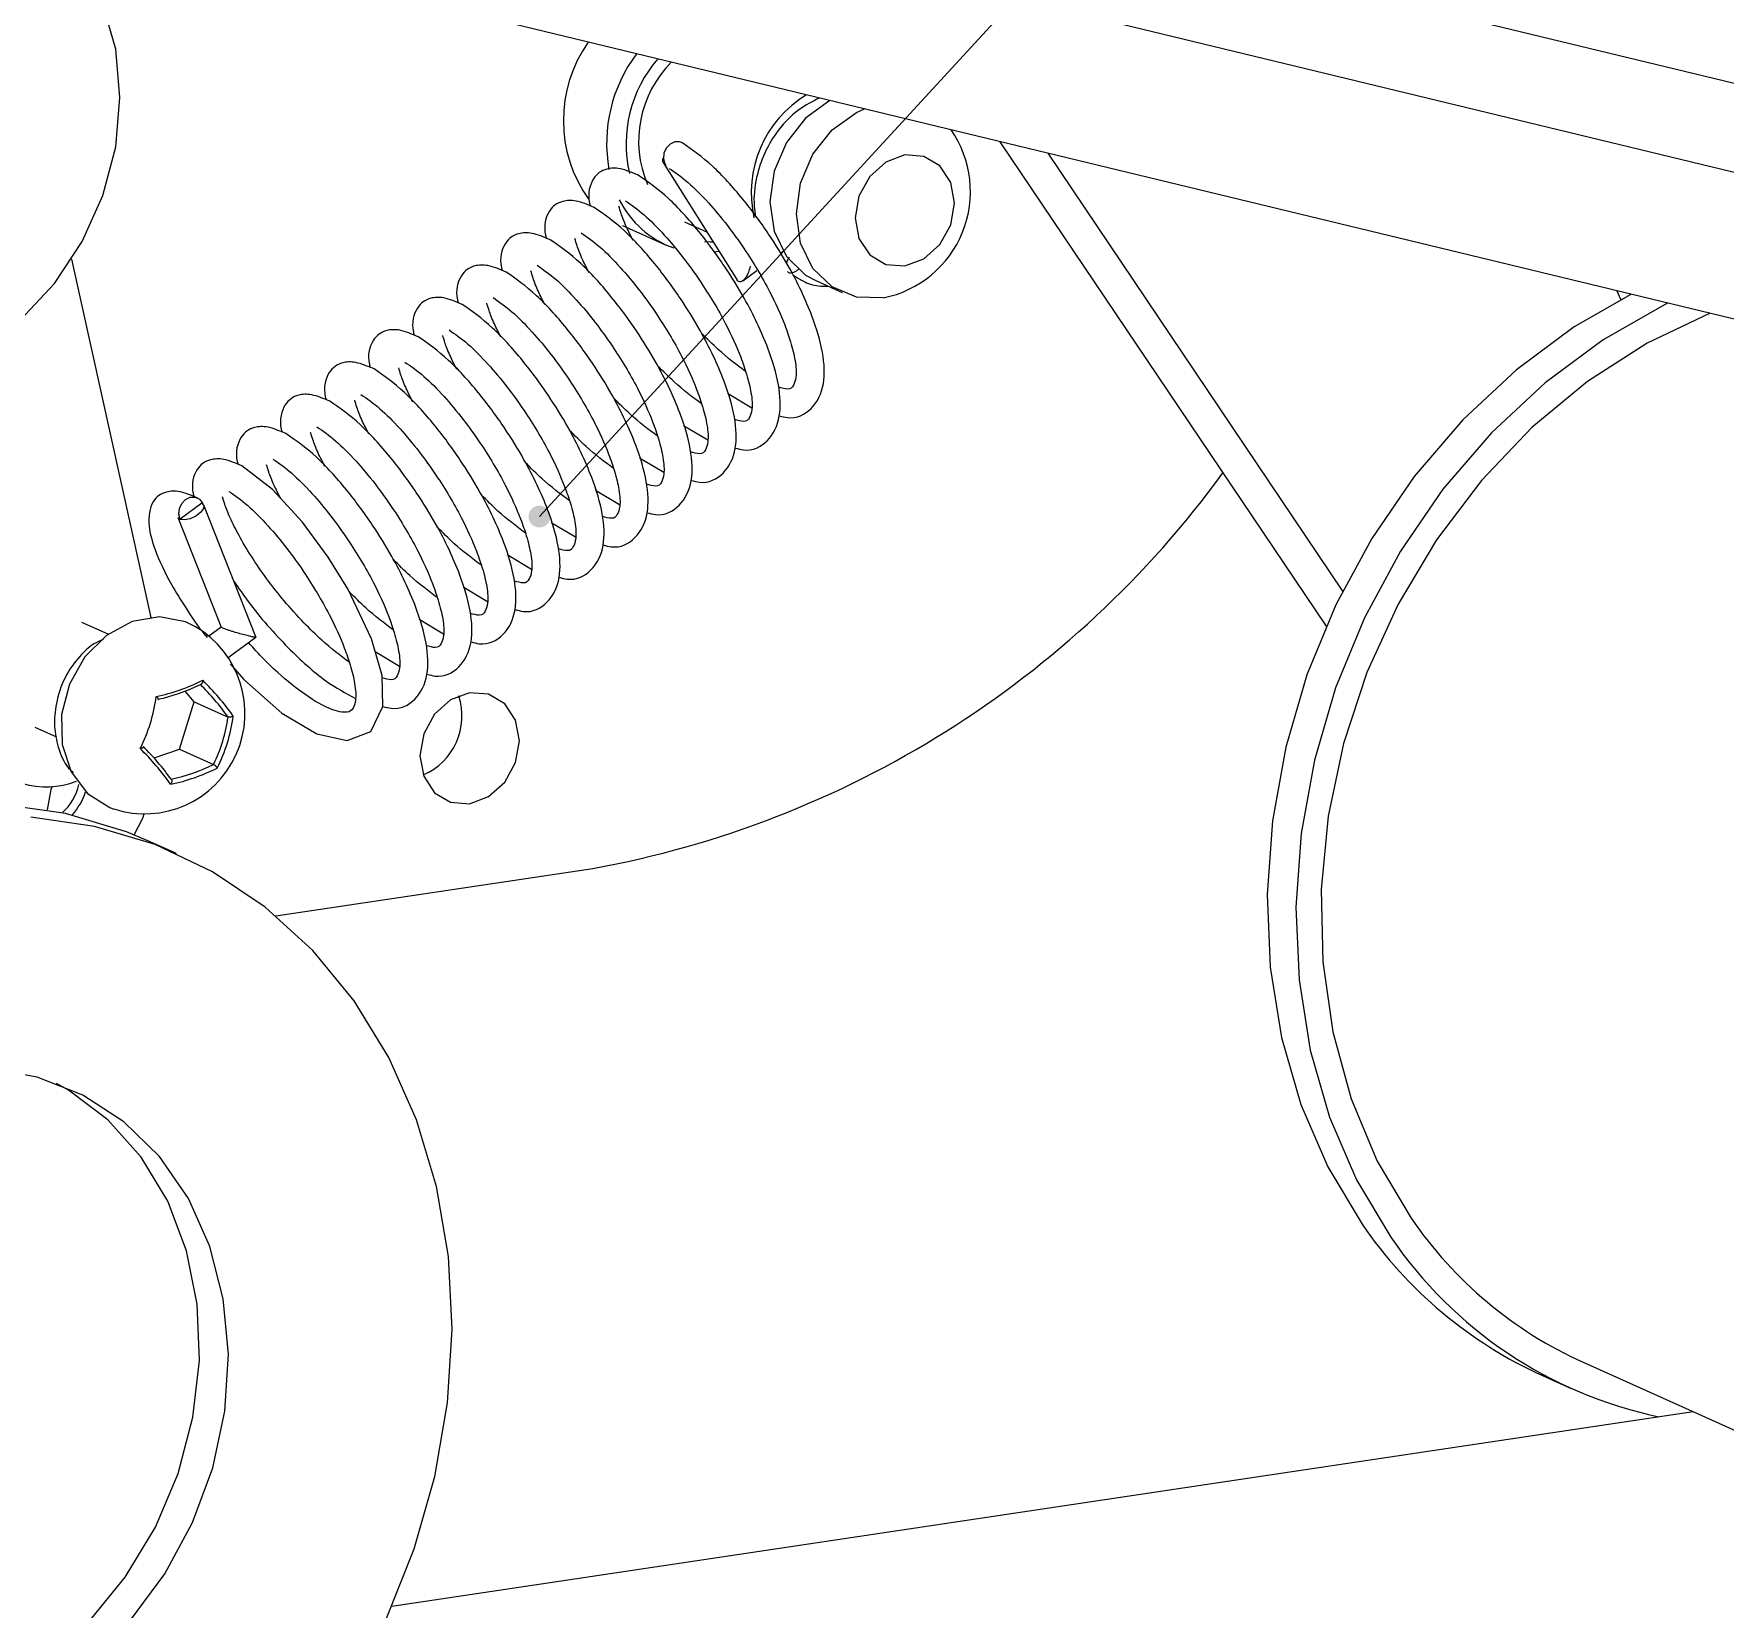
# Model space of a CAD drawing. Header units: millimetres. Extents: x 0 to 841, y 0 to 594.
# Drawn here: x 455.1 to 514.1, y 251.5 to 306.4 of the extents above; entities that cross this region are included whole.
import ezdxf

# ---------------------------------------------------------------- set-up
doc = ezdxf.new("R2010")
doc.units = ezdxf.units.MM
doc.layers.get('0').update_dxf_attribs({"lineweight": 18})
doc.layers.add('10', color=7, linetype='Continuous', lineweight=18)

# ---------------------------------------------------------------- blocks, each defined once
blk = doc.blocks.new('*X7')
at = {"layer": '10', "linetype": 'Continuous'}
h = blk.add_hatch(color=0, dxfattribs=at)
edge = h.paths.add_edge_path(flags=0)
edge.add_arc((472.742, 289.574), 0.381, 0, 360)
at = {"layer": '10', "color": 0, "linetype": 'Continuous'}
blk.add_line((472.742, 289.574), (566.638, 391.676), dxfattribs=at)

msp = doc.modelspace()

# ---------------------------------------------------------------- linework, layer by layer
at = {"color": 7, "linetype": 'Continuous', "lineweight": 15}
for p, q in [((524.454, 302.219), (401.045, 332.074)), ((539.454, 295.494), (416.045, 325.35)), ((533.581, 291.797), (420.585, 319.133)), ((477.742, 302.576), (477.721, 302.592)), ((488.787, 302.633), (500.149, 285.755)), ((477.053, 301.913), (479.618, 297.828)), ((477.111, 301.865), (477.151, 301.8)), ((490.455, 302.23), (500.722, 286.978)), ((475.634, 299.718), (477.134, 299.045)), ((477.793, 299.846), (478.569, 299.498)), ((479.002, 298.809), (478.815, 298.785)), ((481.138, 298.749), (481.228, 298.815)), ((459.22, 286.062), (456.453, 298.543)), ((479.827, 297.787), (480.323, 298.151)), ((482.368, 297.795), (483.293, 297.38)), ((510.427, 297.137), (510.292, 297.431)), ((479.294, 293.873), (480.142, 293.367)), ((477.76, 292.748), (478.607, 292.242)), ((476.225, 291.622), (477.073, 291.116)), ((460.98, 290.037), (460.231, 289.487)), ((462.865, 285.38), (461.047, 289.972)), ((474.691, 290.497), (475.538, 289.991)), ((460.148, 289.535), (460.231, 289.487)), ((460.153, 289.522), (461.658, 285.721)), ((473.156, 289.372), (474.004, 288.866)), ((471.622, 288.247), (472.469, 287.741)), ((470.087, 287.121), (470.935, 286.615)), ((457.721, 285.476), (456.802, 285.888)), ((468.553, 285.996), (469.4, 285.49)), ((461.656, 285.725), (461.224, 285.408)), ((461.894, 284.663), (462.863, 285.374)), ((467.018, 284.871), (467.866, 284.365)), ((460.71, 283.122), (460.397, 283.49)), ((460.201, 281.472), (460.71, 283.122)), ((460.71, 283.122), (461.896, 282.59)), ((455.165, 282.238), (455.914, 281.903)), ((459.316, 281.163), (460.201, 281.472)), ((460.201, 281.472), (461.387, 280.941)), ((460.103, 277.833), (459.103, 278.282)), ((463.562, 275.665), (474.599, 277.314)), ((509.104, 260.111), (519.717, 255.354)), ((507.695, 259.647), (508.695, 259.199)), ((467.603, 251.619), (512.937, 258.393))]:
    msp.add_line(p, q, dxfattribs=at)
for points in [[(450.334, 294.319), (451.854, 294.714), (453.316, 295.427), (454.664, 296.432), (455.845, 297.689), (456.814, 299.151), (457.535, 300.762), (457.978, 302.459), (458.128, 304.177), (457.978, 305.851), (457.535, 307.416), (456.814, 308.811), (455.845, 309.983), (454.664, 310.888), (454.662, 310.889)], [(482.86, 304.063), (482.018, 303.457), (481.347, 302.609), (480.917, 301.602), (480.769, 300.536), (480.917, 299.513), (481.347, 298.635), (482.018, 297.987), (482.368, 297.795)], [(484.725, 297.193), (483.788, 297.219), (482.943, 297.573), (482.272, 298.22), (481.842, 299.098), (481.694, 300.121), (481.842, 301.188), (482.272, 302.195), (482.943, 303.043), (483.788, 303.649), (484.066, 303.776)], [(477.722, 302.592), (477.624, 302.627), (477.456, 302.622), (477.294, 302.545), (477.162, 302.407), (477.081, 302.229), (477.063, 302.039), (477.111, 301.865)], [(477.111, 301.865), (477.044, 301.93), (477.046, 302.027), (477.062, 302.063)], [(485.475, 298.306), (486.137, 298.552), (486.699, 299.055), (487.075, 299.737), (487.207, 300.496), (487.075, 301.216), (486.699, 301.787), (486.137, 302.121), (485.475, 302.169), (484.812, 301.923), (484.25, 301.421), (483.874, 300.738), (483.743, 299.979), (483.874, 299.259), (484.25, 298.689), (484.812, 298.354), (485.475, 298.306)], [(478.496, 299.153), (478.708, 299.142), (478.793, 299.141)], [(510.771, 297.315), (508.801, 296.179), (506.783, 294.685), (504.914, 292.941), (503.225, 290.974), (501.742, 288.815), (500.488, 286.499), (499.483, 284.061), (498.744, 281.541), (498.28, 278.977), (498.101, 276.411), (498.209, 273.882), (498.602, 271.432), (499.273, 269.097), (500.213, 266.916), (501.406, 264.922)], [(512.051, 297.005), (511.938, 296.95), (509.801, 295.73), (507.783, 294.237), (505.914, 292.493), (504.225, 290.526), (502.742, 288.367), (501.488, 286.051), (500.483, 283.613), (499.744, 281.092), (499.28, 278.529), (499.101, 275.963), (499.209, 273.434), (499.602, 270.983), (500.273, 268.649), (501.213, 266.468), (502.406, 264.474)], [(513.512, 296.652), (513.507, 296.65), (511.333, 295.614), (509.261, 294.282), (507.326, 292.678), (505.562, 290.83), (503.998, 288.768), (502.661, 286.527), (501.575, 284.147), (500.758, 281.668), (500.223, 279.133), (499.98, 276.584), (500.034, 274.066), (500.382, 271.621), (501.02, 269.292), (501.936, 267.117), (503.115, 265.135)], [(461.967, 284.444), (462.446, 283.892), (463.768, 282.728), (464.984, 282.002), (466.039, 281.769), (466.864, 282.089), (467.291, 282.954), (467.258, 284.039), (466.891, 285.313), (466.067, 287.053), (465.382, 288.164), (464.483, 289.38), (463.438, 290.514), (462.376, 291.339)], [(460.98, 290.037), (461.05, 289.962), (461.034, 289.849), (460.934, 289.717), (460.771, 289.593), (460.574, 289.5), (460.381, 289.455), (460.23, 289.468), (460.148, 289.535)], [(460.231, 289.487), (460.183, 289.662), (460.202, 289.853), (460.284, 290.031), (460.416, 290.168), (460.579, 290.245), (460.748, 290.248), (460.896, 290.178), (461.001, 290.045), (461.013, 290.017)], [(460.76, 285.734), (460.409, 285.905), (459.503, 286.076), (458.556, 285.913), (457.662, 285.433), (456.908, 284.683), (456.367, 283.735), (456.092, 282.684), (456.112, 281.631), (456.422, 280.68), (456.994, 279.924), (457.771, 279.437), (457.914, 279.386)], [(470.311, 279.571), (470.974, 279.817), (471.536, 280.32), (471.912, 281.003), (472.044, 281.762), (471.912, 282.482), (471.536, 283.052), (470.974, 283.387), (470.311, 283.435), (469.649, 283.189), (469.087, 282.686), (468.711, 282.003), (468.579, 281.244), (468.711, 280.525), (469.087, 279.954), (469.649, 279.619), (470.311, 279.571)], [(455.764, 280.175), (455.721, 280.062), (455.59, 279.356)], [(459.103, 278.282), (458.353, 278.593), (456.235, 279.228), (454.026, 279.546)], [(454.816, 239.217), (457.031, 240.167), (459.16, 241.409), (461.168, 242.923), (463.023, 244.685), (464.697, 246.668), (466.163, 248.841), (467.398, 251.168), (468.383, 253.614), (469.101, 256.139), (469.543, 258.704), (469.699, 261.269), (469.569, 263.793), (469.155, 266.236), (468.462, 268.559), (467.501, 270.727), (466.289, 272.705), (464.844, 274.461), (463.188, 275.968), (461.348, 277.203), (459.353, 278.145), (457.235, 278.78), (455.026, 279.098)], [(458.625, 278.486), (458.921, 279.062), (458.97, 279.219)], [(453.85, 247.725), (455.527, 248.579), (457.09, 249.723), (458.491, 251.124), (459.693, 252.743), (460.658, 254.532), (461.361, 256.44), (461.78, 258.412), (461.904, 260.391), (461.729, 262.322), (461.261, 264.147), (460.511, 265.814), (459.503, 267.276), (458.265, 268.491), (456.833, 269.423), (455.248, 270.045), (453.555, 270.341)], [(450.513, 247.528), (452.269, 247.957), (453.975, 248.707), (455.581, 249.757), (457.042, 251.076), (458.314, 252.627), (459.362, 254.364), (460.156, 256.238), (460.672, 258.195), (460.896, 260.179), (460.821, 262.132), (460.45, 263.998), (459.793, 265.724), (458.869, 267.26), (457.704, 268.562), (456.333, 269.592), (455.915, 269.829)]]:
    msp.add_lwpolyline(points, dxfattribs=at)
for centre, radius, start, end in [((478.303, 303.373), 4.727, 144.71315, 215.63223), ((480.256, 302.579), 5.172, 142.93743, 190.17631), ((480.282, 302.558), 4.52, 139.09302, 193.23541), ((480.091, 302.652), 3.892, 135.02701, 202.79047), ((484.106, 300.854), 3.984, 121.11699, 192.64093), ((483.986, 300.894), 3.774, 281.2893, 34.73622), ((478.523, 302.086), 3.34, 206.19136, 250.72252), ((468.37, 311.62), 34.866, 280.2916, 323.9357), ((458.984, 282.719), 3.5, 252.20418, 59.5036), ((458.075, 289.677), 6.506, 281.66288, 296.83089), ((458.116, 289.409), 6.343, 282.16503, 296.3284), ((454.449, 277.219), 9.182, 35.80126, 45.11268), ((454.407, 277.163), 9.414, 35.46963, 45.44366), ((453.905, 284.007), 5.53, 332.97405, 352.71479), ((467.808, 282.626), 2.236, 293.33297, 18.37444), ((456.562, 283.333), 5.385, 333.62008, 352.06896), ((456.589, 283.327), 5.529, 332.97328, 352.71556), ((455.556, 283.093), 2.932, 216.53646, 291.18514), ((452.229, 274.788), 9.41, 35.467, 45.44563), ((452.464, 275.054), 9.181, 35.80074, 45.11319), ((458.578, 286.622), 6.508, 281.66577, 296.8289), ((458.574, 286.625), 6.342, 282.16405, 296.32938), ((454.815, 280.686), 1.936, 312.27531, 346.81848), ((454.694, 280.739), 2.361, 318.53828, 341.35608), ((514, 273.55), 15.266, 214.41202, 245.60448), ((515.101, 273.343), 14.527, 214.39908, 245.61736), ((514.857, 272.95), 15.062, 214.24494, 258.05802)]:
    msp.add_arc(centre, radius, start, end, dxfattribs=at)
for points, knots in [([(482.497, 304.155), (482.254, 304.031), (481.676, 303.735), (481.027, 303.037), (480.547, 302.209), (480.268, 301.351), (480.188, 300.58), (480.255, 300.134), (480.274, 300.008)], [0, 0, 0, 0, 1122.051921, 2666.69223, 3665.879835, 4825.143482, 6141.155308, 6660.583621, 6660.583621, 6660.583621, 6660.583621]), ([(481.101, 293.084), (481.197, 293.058), (481.641, 292.939), (482.29, 293.285), (482.71, 294.121), (482.654, 295.278), (482.253, 296.637), (481.561, 298.1), (480.697, 299.497), (479.793, 300.718), (478.713, 301.901), (478.077, 302.343), (477.742, 302.576)], [0, 0, 0, 0, 314.826829, 1461.542993, 2659.554091, 3754.008831, 4869.526308, 6246.082593, 7127.640956, 8170.095468, 9356.904654, 10682.719611, 10682.719611, 10682.719611, 10682.719611]), ([(476.187, 301.467), (475.967, 301.56), (475.548, 301.736), (474.985, 301.695), (474.571, 301.39), (474.403, 300.808), (474.507, 300.425), (474.517, 300.389)], [0, 0, 0, 0, 1099.580206, 2089.287, 3655.85048, 5469.639274, 5658.14562, 5658.14562, 5658.14562, 5658.14562]), ([(479.567, 291.959), (479.663, 291.933), (480.107, 291.814), (480.756, 292.159), (481.175, 292.996), (481.119, 294.153), (480.719, 295.512), (480.027, 296.974), (479.162, 298.371), (478.258, 299.593), (477.171, 300.783), (476.529, 301.229), (476.187, 301.467)], [0, 0, 0, 0, 313.047053, 1453.276581, 2644.521971, 3732.789549, 4842.000792, 6210.775141, 7087.349886, 8123.911203, 9304.011129, 10647.914051, 10647.914051, 10647.914051, 10647.914051]), ([(477.265, 301.702), (477.477, 301.558), (477.882, 301.281), (478.599, 300.556), (479.273, 299.755), (480.021, 298.715), (480.747, 297.509), (481.252, 296.388), (481.524, 295.584), (481.679, 294.95), (481.707, 294.433), (481.587, 294.104), (481.465, 293.973), (481.188, 294.047), (481.071, 294.078)], [0, 0, 0, 0, 1229.894614, 2362.619621, 3376.676832, 4295.652574, 5845.173378, 7097.011555, 7807.978008, 8735.670745, 9849.014698, 10716.481275, 11827.361289, 12643.121993, 12643.121993, 12643.121993, 12643.121993]), ([(474.652, 300.341), (474.432, 300.434), (474.014, 300.611), (473.451, 300.569), (473.036, 300.265), (472.868, 299.683), (472.973, 299.3), (472.983, 299.264)], [0, 0, 0, 0, 1095.962959, 2082.417742, 3643.820322, 5451.642365, 5639.541354, 5639.541354, 5639.541354, 5639.541354]), ([(475.731, 300.577), (475.942, 300.433), (476.348, 300.156), (477.064, 299.431), (477.738, 298.629), (478.486, 297.59), (479.212, 296.384), (479.717, 295.262), (479.99, 294.459), (480.144, 293.824), (480.172, 293.308), (480.053, 292.979), (479.93, 292.847), (479.654, 292.921), (479.536, 292.953)], [0, 0, 0, 0, 1225.863249, 2354.877137, 3365.612019, 4281.576943, 5826.032397, 7073.757077, 7782.4059, 8707.059261, 9816.755593, 10681.373082, 11788.618369, 12601.704109, 12601.704109, 12601.704109, 12601.704109]), ([(478.032, 290.833), (478.128, 290.808), (478.572, 290.689), (479.221, 291.034), (479.641, 291.87), (479.585, 293.027), (479.184, 294.387), (478.492, 295.849), (477.628, 297.246), (476.723, 298.468), (475.636, 299.658), (474.994, 300.104), (474.652, 300.341)], [0, 0, 0, 0, 312.022992, 1448.529188, 2635.880461, 3720.582191, 4826.167482, 6190.476447, 7064.185716, 8097.358571, 9273.600814, 10613.110591, 10613.110591, 10613.110591, 10613.110591]), ([(476.005, 299.201), (475.924, 299.357), (475.743, 299.709), (475.589, 300.115), (475.536, 300.304), (475.513, 300.383)], [0, 0, 0, 0, 1166.169369, 2620.601839, 3662.298214, 3662.298214, 3662.298214, 3662.298214]), ([(473.118, 299.216), (472.898, 299.309), (472.479, 299.486), (471.916, 299.444), (471.502, 299.139), (471.334, 298.558), (471.438, 298.175), (471.448, 298.138)], [0, 0, 0, 0, 1092.348592, 2075.550221, 3631.810915, 5433.67108, 5620.937687, 5620.937687, 5620.937687, 5620.937687]), ([(474.196, 299.452), (474.408, 299.308), (474.813, 299.03), (475.53, 298.306), (476.204, 297.504), (476.952, 296.465), (477.678, 295.258), (478.183, 294.137), (478.455, 293.334), (478.61, 292.699), (478.638, 292.182), (478.518, 291.853), (478.396, 291.722), (478.119, 291.796), (478.002, 291.828)], [0, 0, 0, 0, 1221.836413, 2347.134831, 3354.547996, 4267.502659, 5806.882356, 7050.506468, 7756.826361, 8678.440906, 9784.490291, 10646.273274, 11749.874864, 12560.288449, 12560.288449, 12560.288449, 12560.288449]), ([(476.498, 289.708), (476.594, 289.682), (477.038, 289.563), (477.687, 289.909), (478.106, 290.745), (478.05, 291.902), (477.65, 293.261), (476.958, 294.724), (476.093, 296.121), (475.189, 297.343), (474.102, 298.533), (473.46, 298.979), (473.118, 299.216)], [0, 0, 0, 0, 311.000709, 1443.780725, 2627.232282, 3708.386011, 4810.346499, 6170.173367, 7041.018069, 8070.803534, 9243.189378, 10578.309433, 10578.309433, 10578.309433, 10578.309433]), ([(474.471, 298.075), (474.39, 298.232), (474.209, 298.584), (474.055, 298.99), (474.001, 299.179), (473.979, 299.258)], [0, 0, 0, 0, 1162.348014, 2611.996112, 3650.294563, 3650.294563, 3650.294563, 3650.294563]), ([(471.583, 298.091), (471.363, 298.184), (470.945, 298.36), (470.382, 298.319), (469.967, 298.014), (469.799, 297.432), (469.904, 297.049), (469.913, 297.013)], [0, 0, 0, 0, 1088.734174, 2068.678697, 3619.789851, 5415.687808, 5602.334766, 5602.334766, 5602.334766, 5602.334766]), ([(472.662, 298.327), (472.873, 298.182), (473.279, 297.905), (473.995, 297.181), (474.669, 296.379), (475.417, 295.339), (476.143, 294.133), (476.648, 293.012), (476.921, 292.209), (477.075, 291.574), (477.103, 291.057), (476.984, 290.728), (476.861, 290.597), (476.585, 290.671), (476.467, 290.702)], [0, 0, 0, 0, 1217.808148, 2339.401643, 3343.493474, 4253.437974, 5787.731423, 7027.267489, 7731.247106, 8649.823186, 9752.226043, 10611.16782, 11711.130953, 12518.874982, 12518.874982, 12518.874982, 12518.874982]), ([(480.088, 298.302), (480.068, 298.228), (480.028, 298.081), (479.948, 297.922), (479.873, 297.825), (479.811, 297.772), (479.748, 297.747), (479.688, 297.756), (479.644, 297.786), (479.626, 297.82), (479.62, 297.83)], [0, 0, 0, 0, 1855.071408, 3707.939923, 4689.176968, 5565.442613, 6510.28116, 7404.417562, 8303.048834, 8669.956344, 8669.956344, 8669.956344, 8669.956344]), ([(481.447, 298.611), (481.445, 298.609), (481.408, 298.563), (481.37, 298.488), (481.355, 298.424), (481.35, 298.406)], [0, 0, 0, 0, 118.948801, 2702.230775, 3702.944252, 3702.944252, 3702.944252, 3702.944252]), ([(481.39, 298.106), (481.399, 298.096), (481.429, 298.067), (481.506, 298.061), (481.606, 298.084), (481.703, 298.132), (481.76, 298.184), (481.787, 298.208)], [0, 0, 0, 0, 681.521116, 2135.633089, 3484.616511, 4709.748311, 5729.622248, 5729.622248, 5729.622248, 5729.622248]), ([(474.963, 288.583), (475.059, 288.557), (475.503, 288.438), (476.152, 288.784), (476.572, 289.62), (476.516, 290.777), (476.115, 292.136), (475.423, 293.599), (474.559, 294.996), (473.654, 296.217), (472.567, 297.408), (471.925, 297.853), (471.583, 298.091)], [0, 0, 0, 0, 309.977596, 1439.027062, 2618.592174, 3696.189181, 4794.524616, 6149.877751, 7017.857708, 8044.25544, 9212.784431, 10543.510239, 10543.510239, 10543.510239, 10543.510239]), ([(472.936, 296.95), (472.855, 297.107), (472.674, 297.459), (472.52, 297.865), (472.467, 298.054), (472.444, 298.132)], [0, 0, 0, 0, 1158.540249, 2603.413095, 3638.291312, 3638.291312, 3638.291312, 3638.291312]), ([(481.572, 297.99), (481.687, 297.917), (481.962, 297.742), (482.379, 297.594), (482.683, 297.602), (482.792, 297.605)], [0, 0, 0, 0, 1164.740288, 2788.544867, 3704.44751, 3704.44751, 3704.44751, 3704.44751]), ([(470.049, 296.966), (469.829, 297.058), (469.41, 297.235), (468.847, 297.194), (468.433, 296.889), (468.265, 296.307), (468.369, 295.924), (468.379, 295.888)], [0, 0, 0, 0, 1085.117318, 2061.810186, 3607.761157, 5397.693137, 5583.73258, 5583.73258, 5583.73258, 5583.73258]), ([(471.127, 297.201), (471.339, 297.057), (471.744, 296.78), (472.461, 296.055), (473.135, 295.254), (473.883, 294.214), (474.609, 293.008), (475.114, 291.887), (475.386, 291.083), (475.541, 290.449), (475.569, 289.932), (475.449, 289.603), (475.327, 289.471), (475.05, 289.546), (474.933, 289.577)], [0, 0, 0, 0, 1213.777458, 2331.660399, 3332.430537, 4239.364718, 5768.59354, 7004.016904, 7705.679334, 8621.216364, 9719.972202, 10576.065428, 11672.394384, 12477.463912, 12477.463912, 12477.463912, 12477.463912]), ([(473.429, 287.458), (473.524, 287.432), (473.969, 287.313), (474.618, 287.658), (475.037, 288.494), (474.981, 289.651), (474.581, 291.011), (473.889, 292.473), (473.024, 293.87), (472.12, 295.092), (471.033, 296.282), (470.391, 296.728), (470.049, 296.966)], [0, 0, 0, 0, 308.95377, 1434.280561, 2609.952356, 3683.984164, 4778.694315, 6129.582802, 6994.697811, 8017.707704, 9182.379693, 10508.713171, 10508.713171, 10508.713171, 10508.713171]), ([(471.402, 295.825), (471.321, 295.982), (471.14, 296.334), (470.986, 296.74), (470.932, 296.928), (470.91, 297.007)], [0, 0, 0, 0, 1154.703107, 2594.834992, 3626.288584, 3626.288584, 3626.288584, 3626.288584]), ([(468.514, 295.84), (468.294, 295.933), (467.876, 296.11), (467.313, 296.068), (466.898, 295.763), (466.73, 295.182), (466.835, 294.799), (466.844, 294.763)], [0, 0, 0, 0, 1081.503403, 2054.943439, 3595.753029, 5379.723653, 5565.131008, 5565.131008, 5565.131008, 5565.131008]), ([(471.894, 286.332), (471.99, 286.307), (472.434, 286.187), (473.083, 286.533), (473.503, 287.369), (473.447, 288.526), (473.046, 289.886), (472.354, 291.348), (471.49, 292.745), (470.585, 293.967), (469.498, 295.157), (468.856, 295.603), (468.514, 295.84)], [0, 0, 0, 0, 307.93167, 1429.532969, 2601.305836, 3671.790219, 4762.876238, 6109.283607, 6971.534578, 7991.157662, 9151.973918, 10473.918475, 10473.918475, 10473.918475, 10473.918475]), ([(469.867, 294.7), (469.786, 294.856), (469.605, 295.208), (469.451, 295.614), (469.398, 295.803), (469.375, 295.882)], [0, 0, 0, 0, 1150.882191, 2586.229631, 3614.286318, 3614.286318, 3614.286318, 3614.286318]), ([(469.593, 296.076), (469.804, 295.932), (470.21, 295.654), (470.926, 294.93), (471.6, 294.128), (472.348, 293.089), (473.074, 291.883), (473.579, 290.761), (473.852, 289.958), (474.006, 289.323), (474.034, 288.807), (473.915, 288.477), (473.792, 288.346), (473.516, 288.42), (473.398, 288.452)], [0, 0, 0, 0, 1209.751277, 2323.919461, 3321.368342, 4225.292822, 5749.44673, 6980.770205, 7680.10409, 8592.60281, 9687.712304, 10540.971284, 11633.657195, 12436.055142, 12436.055142, 12436.055142, 12436.055142]), ([(479.926, 294.627), (479.61, 294.863), (479.105, 295.24), (478.582, 295.766), (478.387, 295.963)], [0, 0, 0, 0, 1628.378303, 2605.821756, 2605.821756, 2605.821756, 2605.821756]), ([(466.98, 294.715), (466.76, 294.808), (466.341, 294.985), (465.778, 294.943), (465.364, 294.638), (465.196, 294.057), (465.3, 293.673), (465.31, 293.637)], [0, 0, 0, 0, 1077.88933, 2048.072679, 3583.733321, 5361.742452, 5546.530209, 5546.530209, 5546.530209, 5546.530209]), ([(470.36, 285.207), (470.455, 285.181), (470.9, 285.062), (471.549, 285.408), (471.968, 286.244), (471.912, 287.401), (471.512, 288.76), (470.82, 290.223), (469.955, 291.62), (469.051, 292.842), (467.964, 294.032), (467.322, 294.478), (466.98, 294.715)], [0, 0, 0, 0, 306.907257, 1424.782393, 2592.669129, 3659.597267, 4747.058452, 6088.992792, 6948.379259, 7964.614973, 9121.574794, 10439.125604, 10439.125604, 10439.125604, 10439.125604]), ([(468.332, 293.574), (468.252, 293.731), (468.071, 294.083), (467.917, 294.489), (467.863, 294.678), (467.841, 294.757)], [0, 0, 0, 0, 1147.074524, 2577.647554, 3602.284463, 3602.284463, 3602.284463, 3602.284463]), ([(468.058, 294.951), (468.27, 294.807), (468.675, 294.529), (469.392, 293.805), (470.066, 293.003), (470.814, 291.964), (471.54, 290.757), (472.045, 289.636), (472.317, 288.833), (472.472, 288.198), (472.5, 287.681), (472.38, 287.352), (472.258, 287.221), (471.981, 287.295), (471.864, 287.327)], [0, 0, 0, 0, 1205.723681, 2316.187456, 3310.315578, 4211.230615, 5730.299075, 6957.535067, 7654.529091, 8563.989938, 9655.453512, 10505.871758, 11594.919817, 12394.64863, 12394.64863, 12394.64863, 12394.64863]), ([(478.391, 293.502), (478.075, 293.737), (477.57, 294.115), (477.048, 294.641), (476.852, 294.838)], [0, 0, 0, 0, 1623.061521, 2597.313545, 2597.313545, 2597.313545, 2597.313545]), ([(465.445, 293.59), (465.225, 293.683), (464.807, 293.859), (464.244, 293.818), (463.829, 293.513), (463.661, 292.931), (463.766, 292.548), (463.775, 292.512)], [0, 0, 0, 0, 1074.272922, 2041.204961, 3571.706078, 5343.74985, 5527.930165, 5527.930165, 5527.930165, 5527.930165]), ([(468.825, 284.082), (468.921, 284.056), (469.365, 283.937), (470.014, 284.283), (470.434, 285.119), (470.378, 286.276), (469.977, 287.635), (469.285, 289.098), (468.421, 290.495), (467.516, 291.716), (466.429, 292.907), (465.787, 293.352), (465.445, 293.59)], [0, 0, 0, 0, 305.885722, 1420.030941, 2584.031733, 3647.403689, 4731.231463, 6068.701917, 6925.22394, 7938.072451, 9091.176036, 10404.335324, 10404.335324, 10404.335324, 10404.335324]), ([(466.798, 292.449), (466.717, 292.606), (466.536, 292.958), (466.382, 293.364), (466.329, 293.553), (466.306, 293.631)], [0, 0, 0, 0, 1143.237982, 2569.071027, 3590.283145, 3590.283145, 3590.283145, 3590.283145]), ([(466.524, 293.826), (466.735, 293.681), (467.141, 293.404), (467.857, 292.68), (468.531, 291.878), (469.279, 290.838), (470.005, 289.632), (470.51, 288.511), (470.783, 287.707), (470.937, 287.073), (470.965, 286.556), (470.846, 286.227), (470.723, 286.096), (470.446, 286.17), (470.329, 286.201)], [0, 0, 0, 0, 1201.693711, 2308.447618, 3299.254529, 4197.159779, 5711.164357, 6934.288494, 7628.965443, 8535.387937, 9623.20504, 10470.775366, 11556.189828, 12353.24459, 12353.24459, 12353.24459, 12353.24459]), ([(476.857, 292.376), (476.541, 292.612), (476.036, 292.99), (475.513, 293.515), (475.318, 293.713)], [0, 0, 0, 0, 1617.745051, 2588.805832, 2588.805832, 2588.805832, 2588.805832]), ([(463.911, 292.464), (463.691, 292.557), (463.272, 292.734), (462.709, 292.692), (462.295, 292.388), (462.127, 291.806), (462.231, 291.423), (462.241, 291.387)], [0, 0, 0, 0, 1070.659432, 2034.339007, 3559.699283, 5325.78244, 5509.330758, 5509.330758, 5509.330758, 5509.330758]), ([(467.291, 282.957), (467.386, 282.931), (467.831, 282.812), (468.48, 283.157), (468.899, 283.993), (468.843, 285.15), (468.443, 286.51), (467.751, 287.972), (466.886, 289.369), (465.982, 290.591), (464.895, 291.781), (464.253, 292.227), (463.911, 292.464)], [0, 0, 0, 0, 304.863102, 1415.283561, 2575.386218, 3635.203147, 4715.416289, 6048.406527, 6902.065052, 7911.527454, 9060.776036, 10369.547237, 10369.547237, 10369.547237, 10369.547237]), ([(465.263, 291.324), (465.183, 291.48), (465.002, 291.832), (464.848, 292.239), (464.794, 292.427), (464.772, 292.506)], [0, 0, 0, 0, 1139.417517, 2560.466858, 3578.282303, 3578.282303, 3578.282303, 3578.282303]), ([(464.989, 292.7), (465.201, 292.556), (465.606, 292.279), (466.323, 291.554), (466.997, 290.753), (467.745, 289.713), (468.471, 288.507), (468.976, 287.386), (469.248, 286.582), (469.403, 285.948), (469.431, 285.431), (469.311, 285.102), (469.189, 284.97), (468.912, 285.045), (468.795, 285.076)], [0, 0, 0, 0, 1197.668217, 2300.708029, 3288.194337, 4183.090371, 5692.020948, 6911.045898, 7603.394723, 8506.779429, 9590.950835, 10435.687489, 11517.454885, 12311.842914, 12311.842914, 12311.842914, 12311.842914]), ([(475.322, 291.251), (475.006, 291.487), (474.501, 291.864), (473.979, 292.39), (473.783, 292.587)], [0, 0, 0, 0, 1612.428887, 2580.29861, 2580.29861, 2580.29861, 2580.29861]), ([(462.376, 291.339), (462.156, 291.432), (461.738, 291.609), (461.175, 291.567), (460.76, 291.262), (460.592, 290.681), (460.697, 290.298), (460.706, 290.262)], [0, 0, 0, 0, 1067.045776, 2027.46908, 3547.681006, 5307.803334, 5490.732145, 5490.732145, 5490.732145, 5490.732145]), ([(463.729, 290.199), (463.648, 290.355), (463.467, 290.707), (463.313, 291.113), (463.26, 291.302), (463.237, 291.381)], [0, 0, 0, 0, 1135.610331, 2551.885775, 3566.281885, 3566.281885, 3566.281885, 3566.281885]), ([(463.455, 291.575), (463.666, 291.431), (464.072, 291.153), (464.788, 290.429), (465.462, 289.627), (466.21, 288.588), (466.936, 287.381), (467.441, 286.26), (467.714, 285.457), (467.868, 284.822), (467.896, 284.305), (467.777, 283.976), (467.654, 283.845), (467.377, 283.919), (467.26, 283.951)], [0, 0, 0, 0, 1193.640845, 2292.976411, 3277.142211, 4169.028938, 5672.87446, 6887.812035, 7577.82132, 8478.168249, 9558.693934, 10400.596855, 11478.731311, 12270.443568, 12270.443568, 12270.443568, 12270.443568]), ([(473.788, 290.126), (473.472, 290.362), (472.966, 290.739), (472.444, 291.265), (472.249, 291.462)], [0, 0, 0, 0, 1607.113024, 2571.79187, 2571.79187, 2571.79187, 2571.79187]), ([(460.842, 290.214), (460.621, 290.307), (460.203, 290.484), (459.643, 290.441), (459.207, 290.144), (459.072, 289.318), (459.349, 288.352), (459.803, 287.372), (460.43, 286.373), (460.849, 285.727), (461.132, 285.405), (461.166, 285.365)], [0, 0, 0, 0, 905.120755, 1719.802211, 3009.314663, 4502.337068, 5730.195404, 7221.637068, 8180.042363, 9183.077706, 9323.413443, 9323.413443, 9323.413443, 9323.413443]), ([(466.115, 284.499), (465.8, 284.737), (465.282, 285.128), (464.506, 285.893), (463.848, 286.623), (463.227, 287.415), (462.693, 288.191), (462.264, 288.91), (461.958, 289.53), (461.778, 289.989), (461.725, 290.177), (461.703, 290.256)], [0, 0, 0, 0, 1539.345722, 2528.639626, 3639.070151, 4725.840779, 5786.852521, 6827.243738, 7816.822818, 8726.728177, 9378.421853, 9378.421853, 9378.421853, 9378.421853]), ([(461.92, 290.45), (462.132, 290.305), (462.537, 290.028), (463.254, 289.304), (463.928, 288.502), (464.676, 287.463), (465.402, 286.256), (465.907, 285.135), (466.179, 284.332), (466.334, 283.697), (466.36, 283.182), (466.248, 282.845), (466.054, 282.718), (465.526, 282.804), (464.651, 283.285), (463.75, 284.008), (463.07, 284.662), (462.738, 285.039), (462.609, 285.187)], [0, 0, 0, 0, 1137.605276, 2185.334059, 3123.299476, 3973.317934, 5406.578007, 6564.470766, 7222.099373, 8080.180764, 9109.974255, 9912.355213, 10939.878142, 12372.370392, 13645.442866, 14849.471114, 15608.236723, 16096.790131, 16096.790131, 16096.790131, 16096.790131]), ([(472.253, 289), (471.937, 289.236), (471.432, 289.614), (470.91, 290.14), (470.714, 290.337)], [0, 0, 0, 0, 1601.797533, 2563.285642, 2563.285642, 2563.285642, 2563.285642]), ([(470.719, 287.875), (470.403, 288.111), (469.897, 288.489), (469.375, 289.014), (469.18, 289.211)], [0, 0, 0, 0, 1596.482306, 2554.77992, 2554.77992, 2554.77992, 2554.77992]), ([(469.184, 286.75), (468.868, 286.986), (468.363, 287.363), (467.841, 287.889), (467.645, 288.086)], [0, 0, 0, 0, 1591.167366, 2546.274697, 2546.274697, 2546.274697, 2546.274697]), ([(462.101, 287.31), (462.263, 287.076), (462.81, 286.283), (463.925, 285.023), (465.235, 283.829), (465.992, 283.422), (466.331, 283.24)], [0, 0, 0, 0, 611.926721, 2071.894575, 3390.32411, 4459.355252, 4459.355252, 4459.355252, 4459.355252]), ([(467.65, 285.625), (467.334, 285.861), (466.828, 286.238), (466.306, 286.764), (466.111, 286.961)], [0, 0, 0, 0, 1585.855168, 2537.769987, 2537.769987, 2537.769987, 2537.769987]), ([(457.538, 285.293), (457.429, 285.246), (457.124, 285.113), (456.66, 284.66), (456.168, 283.969), (455.887, 283.108), (455.814, 282.272), (455.963, 281.504), (456.192, 280.932), (456.445, 280.703), (456.502, 280.652)], [0, 0, 0, 0, 551.520014, 1537.527626, 2860.879501, 4260.217405, 5444.843568, 6566.280276, 7855.407206, 8227.705094, 8227.705094, 8227.705094, 8227.705094]), ([(462.512, 285.438), (462.446, 285.456), (462.314, 285.49), (462.125, 285.546), (461.977, 285.592), (461.871, 285.628), (461.779, 285.662), (461.707, 285.691), (461.666, 285.712), (461.662, 285.719), (461.66, 285.721)], [0, 0, 0, 0, 1716.24568, 3430.389902, 4338.145866, 5148.806348, 6022.930467, 6850.151528, 7681.532036, 8343.493537, 8343.493537, 8343.493537, 8343.493537]), ([(462.863, 285.379), (462.864, 285.378), (462.87, 285.373), (462.852, 285.371), (462.802, 285.374), (462.692, 285.394), (462.572, 285.424), (462.512, 285.438)], [0, 0, 0, 0, 226.159935, 1056.363923, 1985.823219, 3743.99432, 5505.760337, 5505.760337, 5505.760337, 5505.760337]), ([(461.012, 283.871), (461.012, 283.871), (461.012, 283.859), (461.011, 283.835), (461.004, 283.8), (460.992, 283.769), (460.978, 283.745), (460.962, 283.729), (460.944, 283.72), (460.934, 283.723), (460.929, 283.725)], [0, 0, 0, 0, 78.383937, 1405.70112, 2818.322742, 4033.302562, 5116.448807, 6160.676213, 7244.833085, 8326.363332, 8326.363332, 8326.363332, 8326.363332]), ([(459.452, 283.209), (459.457, 283.207), (459.466, 283.204), (459.47, 283.208), (459.468, 283.218), (459.458, 283.233), (459.442, 283.254), (459.419, 283.279), (459.4, 283.296), (459.391, 283.305), (459.391, 283.305)], [0, 0, 0, 0, 1078.1355, 2158.801298, 3199.7263, 4279.606712, 5490.588276, 6898.614832, 8222.012625, 8300.117582, 8300.117582, 8300.117582, 8300.117582]), ([(462.074, 282.626), (462.074, 282.626), (462.068, 282.621), (462.054, 282.612), (462.027, 282.6), (461.996, 282.591), (461.967, 282.585), (461.938, 282.583), (461.913, 282.585), (461.902, 282.588), (461.896, 282.59)], [0, 0, 0, 0, 78.519311, 1407.97204, 2822.85679, 4039.841729, 5125.019991, 6170.653058, 7256.537667, 8339.833765, 8339.833765, 8339.833765, 8339.833765]), ([(458.943, 281.559), (458.947, 281.557), (458.956, 281.552), (458.956, 281.542), (458.947, 281.531), (458.929, 281.52), (458.903, 281.509), (458.87, 281.5), (458.845, 281.496), (458.832, 281.494), (458.831, 281.494)], [0, 0, 0, 0, 1076.375005, 2155.321983, 3194.420065, 4272.455274, 5481.698775, 6887.543939, 8208.679399, 8286.532156, 8286.532156, 8286.532156, 8286.532156]), ([(461.515, 280.815), (461.515, 280.815), (461.512, 280.82), (461.505, 280.833), (461.488, 280.855), (461.467, 280.877), (461.446, 280.898), (461.424, 280.917), (461.403, 280.932), (461.392, 280.938), (461.387, 280.941)], [0, 0, 0, 0, 77.994013, 1405.957133, 2818.012343, 4033.662461, 5116.565201, 6160.778113, 7244.857348, 8326.398292, 8326.398292, 8326.398292, 8326.398292]), ([(459.91, 280.425), (459.915, 280.422), (459.924, 280.416), (459.933, 280.396), (459.936, 280.371), (459.934, 280.342), (459.926, 280.309), (459.913, 280.277), (459.9, 280.258), (459.894, 280.249), (459.893, 280.248)], [0, 0, 0, 0, 1078.076209, 2158.686894, 3199.109852, 4279.189992, 5489.678471, 6898.181724, 8221.16802, 8299.29557, 8299.29557, 8299.29557, 8299.29557])]:
    msp.add_open_spline(points, degree=3, knots=knots, dxfattribs=at)

# ---------------------------------------------------------------- block references
at = {"layer": '10'}
msp.add_blockref('*X7', (0, 0), dxfattribs=at)

doc.saveas('drawing.dxf')
